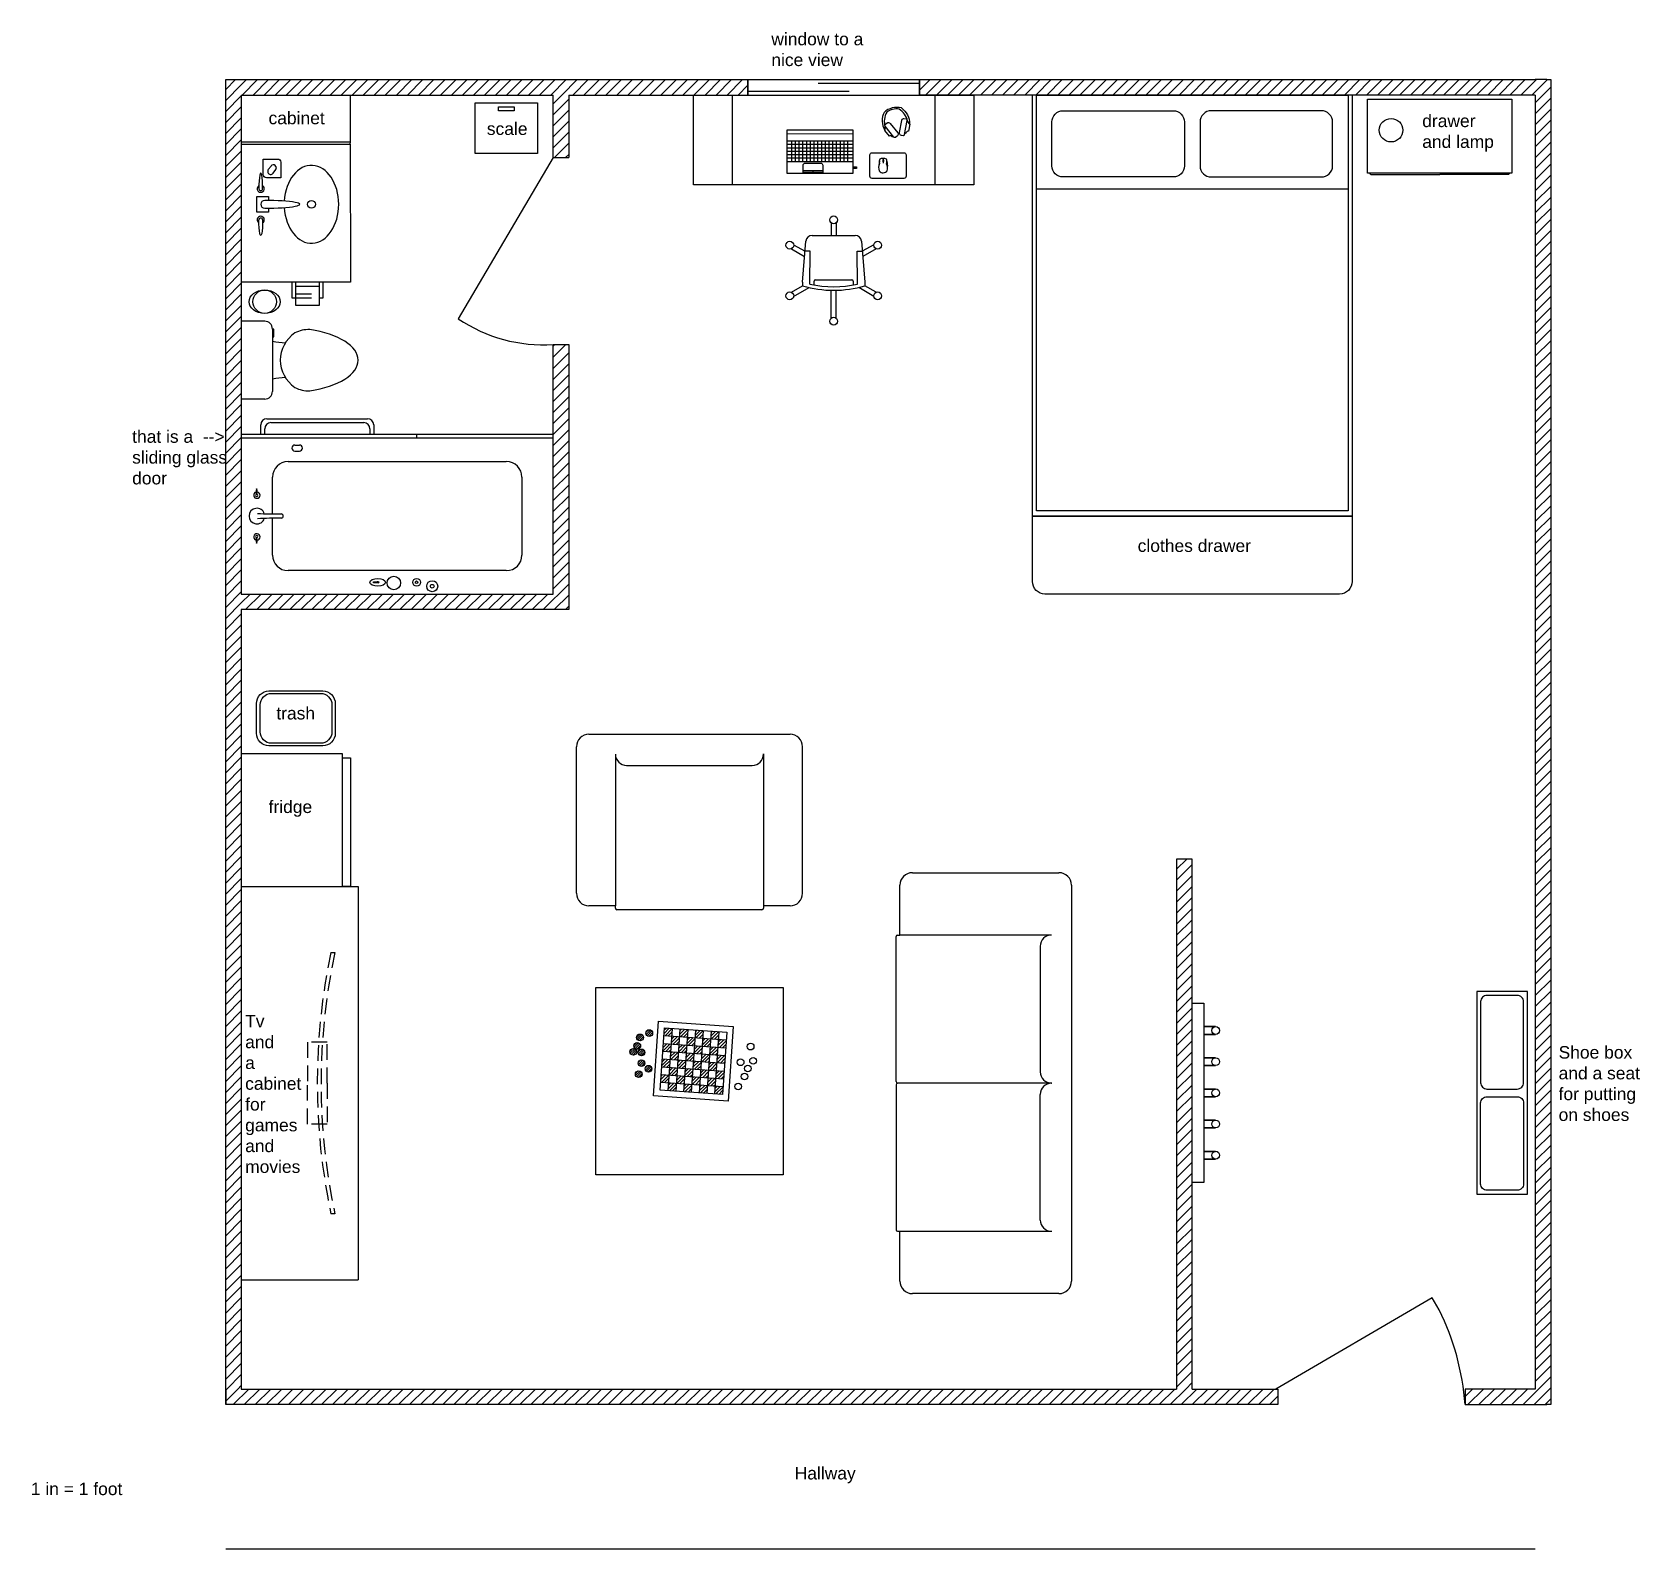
# Model space of a CAD drawing. Header units: inches. Extents: x 0.9 to 26.7, y -0.3 to 24.
import ezdxf

# ---------------------------------------------------------------- set-up
doc = ezdxf.new("R2010")
doc.units = ezdxf.units.IN
doc.header["$MEASUREMENT"] = 0
doc.linetypes.add('HIDDEN', pattern=[0.375, 0.25, -0.125])
for name, color, linetype in [('Hidden Lines', 2, 'HIDDEN'), ('Text', 7, 'Continuous'), ('Visible Lines', 1, 'Continuous')]:
    doc.layers.add(name, color=color, linetype=linetype)
doc.styles.get("Standard").update_dxf_attribs({"font": 'arial.ttf'})

# ---------------------------------------------------------------- blocks, each defined once
blk = doc.blocks.new('*U3')
at = {"layer": 'Visible Lines'}
blk.add_line((-0.53125, 0), (0.53125, 0), dxfattribs=at)
blk = doc.blocks.new('*U4')
at = {"layer": 'Visible Lines', "color": 0, "linetype": 'ByBlock', "lineweight": -2, "transparency": 16777216}
for p in [(0, 0.33), (0, 0.275), (0, 0.22), (0, 0.165), (0, 0.11), (0, 0.055), (0, 0)]:
    blk.add_blockref('*U3', p, dxfattribs=at)
blk = doc.blocks.new('*U5')
at = {"layer": 'Visible Lines'}
blk.add_line((0, 0.164), (0, -0.164), dxfattribs=at)
blk = doc.blocks.new('*U6')
at = {"layer": 'Visible Lines', "color": 0, "linetype": 'ByBlock', "lineweight": -2, "transparency": 16777216}
for p in [(0, 0), (0.06, 0), (0.12, 0), (0.18, 0), (0.24, 0), (0.3, 0), (0.36, 0), (0.42, 0), (0.48, 0), (0.54, 0), (0.6, 0), (0.66, 0), (0.72, 0), (0.78, 0), (0.84, 0), (0.9, 0)]:
    blk.add_blockref('*U5', p, dxfattribs=at)
blk = doc.blocks.new('*U12')
at = {"layer": 'Visible Lines'}
blk.add_line((0, 0.5), (0, -0.5), dxfattribs=at)
blk = doc.blocks.new('*U13')
at = {"layer": 'Visible Lines', "color": 0, "linetype": 'ByBlock', "lineweight": -2, "transparency": 16777216}
for p in [(0, 0), (0.125, 0), (0.25, 0), (0.375, 0), (0.5, 0), (0.625, 0), (0.75, 0)]:
    blk.add_blockref('*U12', p, dxfattribs=at)
blk = doc.blocks.new('*U14')
at = {"layer": 'Visible Lines'}
blk.add_line((-0.5, 0), (0.5, 0), dxfattribs=at)
blk = doc.blocks.new('*U15')
at = {"layer": 'Visible Lines', "color": 0, "linetype": 'ByBlock', "lineweight": -2, "transparency": 16777216}
for p in [(0, 0), (0, -0.125), (0, -0.25), (0, -0.375), (0, -0.5), (0, -0.625), (0, -0.75)]:
    blk.add_blockref('*U14', p, dxfattribs=at)

msp = doc.modelspace()

# ---------------------------------------------------------------- hatches: boundary and pattern name
at = {"layer": 'Visible Lines'}
h = msp.add_hatch(dxfattribs=at)
h.set_pattern_fill('ANSI31', color=256)
h.paths.add_polyline_path([(4.25, 23.25), (4, 23.25), (4, 2.25), (4.25, 2.25)])
h.paths.add_polyline_path([(2.44, 16.649), (4.063, 16.649), (4.063, 17.728), (2.44, 17.728)], flags=9)
h = msp.add_hatch(dxfattribs=at)
h.set_pattern_fill('ANSI31', color=256)
h.paths.add_polyline_path([(12.375, 23.25), (4.25, 23.25), (4.25, 23), (12.375, 23)])
h = msp.add_hatch(dxfattribs=at)
h.set_pattern_fill('ANSI31', color=256)
h.paths.add_polyline_path([(25, 23.25), (15.125, 23.25), (15.125, 23), (16, 23), (25, 23)])
h = msp.add_hatch(dxfattribs=at)
h.set_pattern_fill('ANSI31', color=256)
h.paths.add_polyline_path([(25.188, 23.25), (25, 23.25), (25, 23), (25, 2), (25.188, 2)], flags=17)
h.paths.add_polyline_path([(25.188, 23.25), (25, 23.25), (25, 2), (25.188, 2)], flags=17)
h.paths.add_polyline_path([(25.125, 6.309), (26.532, 6.309), (26.532, 7.725), (25.125, 7.725)], flags=9)
h = msp.add_hatch(dxfattribs=at)
h.set_pattern_fill('ANSI31', color=256)
h.paths.add_polyline_path([(25.25, 23.25), (25, 23.25), (25, 2), (25.25, 2)])
h = msp.add_hatch(dxfattribs=at)
h.set_pattern_fill('ANSI31', color=256)
h.paths.add_polyline_path([(9.5, 23), (9.25, 23), (9.25, 22), (9.5, 22)])
h.paths.add_polyline_path([(9.5, 19), (9.25, 19), (9.25, 15), (4.25, 15), (4.25, 14.75), (9.5, 14.75)])
h = msp.add_hatch(dxfattribs=at)
h.set_pattern_fill('ANSI31', color=256)
h.paths.add_polyline_path([(19.5, 10.75), (19.25, 10.75), (19.25, 2.25), (19.5, 2.25)])
h = msp.add_hatch(dxfattribs=at)
h.set_pattern_fill('ANSI31', color=256, scale=0.2)
h.set_pattern_definition([(45, (-1.449176, 0.304926), (-0.01767767, 0.01767767), [])])
h.paths.add_polyline_path([(10.847, 7.959, 1), (10.739, 7.959, 1)])
h = msp.add_hatch(dxfattribs=at)
h.set_pattern_fill('ANSI31', color=256, scale=0.3)
h.paths.add_polyline_path([(11.161, 8.033), (11.036, 8.042), (11.027, 7.917), (11.152, 7.909)])
h.paths.add_polyline_path([(11.41, 8.016), (11.285, 8.025), (11.277, 7.9), (11.401, 7.891)])
h.paths.add_polyline_path([(11.659, 7.999), (11.535, 8.007), (11.526, 7.883), (11.651, 7.874)])
h.paths.add_polyline_path([(11.909, 7.982), (11.784, 7.99), (11.776, 7.866), (11.9, 7.857)])
h.paths.add_polyline_path([(11.277, 7.9), (11.152, 7.909), (11.143, 7.784), (11.268, 7.775)])
h.paths.add_polyline_path([(11.526, 7.883), (11.401, 7.891), (11.393, 7.767), (11.517, 7.758)])
h.paths.add_polyline_path([(11.776, 7.866), (11.651, 7.874), (11.642, 7.749), (11.767, 7.741)])
h.paths.add_polyline_path([(12.025, 7.848), (11.9, 7.857), (11.892, 7.732), (12.016, 7.724)])
h.paths.add_polyline_path([(11.143, 7.784), (11.019, 7.792), (11.01, 7.668), (11.135, 7.659)])
h.paths.add_polyline_path([(11.393, 7.767), (11.268, 7.775), (11.259, 7.651), (11.384, 7.642)])
h.paths.add_polyline_path([(11.642, 7.749), (11.517, 7.758), (11.509, 7.633), (11.634, 7.625)])
h.paths.add_polyline_path([(11.892, 7.732), (11.767, 7.741), (11.758, 7.616), (11.883, 7.608)])
h.paths.add_polyline_path([(12.008, 7.599), (11.883, 7.608), (11.874, 7.483), (11.999, 7.474)])
h.paths.add_polyline_path([(11.758, 7.616), (11.634, 7.625), (11.625, 7.5), (11.75, 7.491)])
h.paths.add_polyline_path([(11.509, 7.633), (11.384, 7.642), (11.376, 7.517), (11.5, 7.509)])
h.paths.add_polyline_path([(11.259, 7.651), (11.135, 7.659), (11.126, 7.534), (11.251, 7.526)])
h.paths.add_polyline_path([(11.126, 7.534), (11.001, 7.543), (10.993, 7.418), (11.118, 7.41)])
h.paths.add_polyline_path([(11.376, 7.517), (11.251, 7.526), (11.242, 7.401), (11.367, 7.392)])
h.paths.add_polyline_path([(11.625, 7.5), (11.5, 7.509), (11.492, 7.384), (11.616, 7.375)])
h.paths.add_polyline_path([(11.874, 7.483), (11.75, 7.491), (11.741, 7.367), (11.866, 7.358)])
h.paths.add_polyline_path([(11.991, 7.349), (11.866, 7.358), (11.857, 7.233), (11.982, 7.225)])
h.paths.add_polyline_path([(11.741, 7.367), (11.616, 7.375), (11.608, 7.251), (11.733, 7.242)])
h.paths.add_polyline_path([(11.492, 7.384), (11.367, 7.392), (11.358, 7.268), (11.483, 7.259)])
h.paths.add_polyline_path([(11.242, 7.401), (11.118, 7.41), (11.109, 7.285), (11.234, 7.276)])
h.paths.add_polyline_path([(11.109, 7.285), (10.984, 7.294), (10.976, 7.169), (11.1, 7.16)])
h.paths.add_polyline_path([(11.358, 7.268), (11.234, 7.276), (11.225, 7.152), (11.35, 7.143)])
h.paths.add_polyline_path([(11.608, 7.251), (11.483, 7.259), (11.474, 7.134), (11.599, 7.126)])
h.paths.add_polyline_path([(11.857, 7.233), (11.733, 7.242), (11.724, 7.117), (11.849, 7.109)])
h.paths.add_polyline_path([(11.973, 7.1), (11.849, 7.109), (11.84, 6.984), (11.965, 6.975)])
h.paths.add_polyline_path([(11.724, 7.117), (11.599, 7.126), (11.591, 7.001), (11.715, 6.993)])
h.paths.add_polyline_path([(11.474, 7.134), (11.35, 7.143), (11.341, 7.018), (11.466, 7.01)])
h.paths.add_polyline_path([(11.225, 7.152), (11.1, 7.16), (11.092, 7.036), (11.216, 7.027)])
h = msp.add_hatch(dxfattribs=at)
h.set_pattern_fill('ANSI31', color=256, scale=0.2)
h.set_pattern_definition([(45, (-1.642437, 0.098102), (-0.01767767, 0.01767767), [])])
h.paths.add_polyline_path([(10.653, 7.753, 1), (10.546, 7.753, 1)])
h = msp.add_hatch(dxfattribs=at)
h.set_pattern_fill('ANSI31', color=256, scale=0.2)
h.set_pattern_definition([(45, (-1.597573, 0.235985), (-0.01767767, 0.01767767), [])])
h.paths.add_polyline_path([(10.698, 7.89, 1), (10.591, 7.89, 1)])
h = msp.add_hatch(dxfattribs=at)
h.set_pattern_fill('ANSI31', color=256, scale=0.2)
h.set_pattern_definition([(45, (-1.704557, 0.00503), (-0.01767767, 0.01767767), [])])
h.paths.add_polyline_path([(10.591, 7.659, 1), (10.484, 7.659, 1)])
h = msp.add_hatch(dxfattribs=at)
h.set_pattern_fill('ANSI31', color=256, scale=0.2)
h.set_pattern_definition([(45, (-1.573415, -0.00531), (-0.01767767, 0.01767767), [])])
h.paths.add_polyline_path([(10.722, 7.649, 1), (10.615, 7.649, 1)])
h = msp.add_hatch(dxfattribs=at)
h.set_pattern_fill('ANSI31', color=256, scale=0.2)
h.set_pattern_definition([(45, (-1.573415, -0.177664), (-0.01767767, 0.01767767), [])])
h.paths.add_polyline_path([(10.722, 7.477, 1), (10.615, 7.477, 1)])
h = msp.add_hatch(dxfattribs=at)
h.set_pattern_fill('ANSI31', color=256, scale=0.2)
h.set_pattern_definition([(45, (-1.61897, -0.354153), (-0.01767767, 0.01767767), [])])
h.paths.add_polyline_path([(10.677, 7.3, 1), (10.569, 7.3, 1)])
h = msp.add_hatch(dxfattribs=at)
h.set_pattern_fill('ANSI31', color=256, scale=0.2)
h.set_pattern_definition([(45, (-1.46298, -0.267287), (-0.01767767, 0.01767767), [])])
h.paths.add_polyline_path([(10.833, 7.387, 1), (10.725, 7.387, 1)])
h = msp.add_hatch(dxfattribs=at)
h.set_pattern_fill('ANSI31', color=256)
h.paths.add_polyline_path([(20.875, 2.25), (4, 2.25), (4, 2), (20.875, 2)])
h = msp.add_hatch(dxfattribs=at)
h.set_pattern_fill('ANSI31', color=256)
h.paths.add_polyline_path([(25, 2.25), (23.875, 2.25), (23.875, 2), (25, 2)])

# ---------------------------------------------------------------- linework, layer by layer
at = {"layer": 'Hidden Lines'}
for p, q in [((5.125, 19.812), (5.5, 19.812)), ((5.125, 19.75), (5.5, 19.75)), ((5.688, 9.25), (5.75, 9.25)), ((5.625, 7.812), (5.312, 7.812)), ((5.312, 7.812), (5.312, 7.156)), ((5.625, 7.156), (5.625, 7.812)), ((5.312, 6.5), (5.312, 7.156)), ((5.625, 7.156), (5.625, 6.5)), ((5.625, 6.5), (5.312, 6.5)), ((5.75, 5.062), (5.688, 5.062))]:
    msp.add_line(p, q, dxfattribs=at)
for centre in [(15.555, 7.156), (15.617, 7.156)]:
    msp.add_arc(centre, 10.087, 168.0197, 191.9803, dxfattribs=at)
at = {"layer": 'Visible Lines'}
for p, q in [((4, 2.25), (4, 23.25)), ((4, 23.25), (4.25, 23.25)), ((4.25, 23.25), (12.375, 23.25)), ((12.375, 23.25), (15.125, 23.25)), ((15.125, 23.25), (25, 23.25)), ((15.125, 23), (15.125, 23.25)), ((25.188, 23.25), (25, 23.25)), ((25.188, 23.25), (25.25, 23.25)), ((25.25, 23.25), (25.25, 2)), ((4.25, 23), (9.25, 23)), ((4.25, 23), (4.25, 15)), ((6, 22.25), (6, 23)), ((9.25, 22), (9.25, 23)), ((9.5, 23), (9.5, 22)), ((9.5, 23), (11.5, 23)), ((12.125, 21.562), (12.125, 23)), ((12.375, 23.062), (14, 23.062)), ((15.125, 23.188), (13.5, 23.188)), ((25, 23), (15.125, 23)), ((15.375, 21.562), (15.375, 23)), ((16.938, 16.25), (16.938, 23)), ((17, 23), (22, 23)), ((17, 16.333), (17, 23)), ((22, 23), (22, 16.333)), ((22.062, 23), (22.062, 16.25)), ((25, 23), (25, 2.25)), ((14.566, 22.432), (14.637, 22.342)), ((14.571, 22.479), (14.576, 22.505)), ((14.943, 22.574), (14.927, 22.594)), ((14.971, 22.535), (14.951, 22.422)), ((4.25, 22.25), (6, 22.25)), ((4.25, 22.215), (5.998, 22.215)), ((5.998, 22.215), (6, 22.25)), ((5.998, 22.215), (6, 20)), ((13, 22.384), (14.062, 22.38)), ((14.685, 22.337), (14.711, 22.336)), ((14.912, 22.395), (14.889, 22.381)), ((9.25, 22), (7.729, 19.414)), ((9.25, 22), (9.5, 22)), ((14.482, 21.942), (14.472, 21.861)), ((14.537, 21.961), (14.537, 21.935)), ((14.542, 21.986), (14.542, 21.966)), ((14.542, 21.929), (14.542, 21.912)), ((14.548, 21.961), (14.548, 21.935)), ((14.603, 21.942), (14.612, 21.861)), ((4.683, 21.806), (4.727, 21.864)), ((4.759, 21.748), (4.803, 21.806)), ((13.259, 21.793), (13.575, 21.793)), ((13.417, 21.793), (13.417, 21.762)), ((22.362, 21.727), (23.469, 21.727)), ((24.576, 21.727), (23.469, 21.727)), ((17, 21.5), (22, 21.5)), ((13.712, 20.95), (13.712, 20.75)), ((13.788, 20.95), (13.788, 20.75)), ((13.25, 20), (13.305, 20.658)), ((13.405, 20.75), (14.095, 20.75)), ((14.195, 20.658), (14.25, 20)), ((13.071, 20.536), (13.284, 20.413)), ((13.108, 20.602), (13.291, 20.496)), ((13.375, 20.496), (13.291, 20.496)), ((13.368, 19.97), (13.375, 20.496)), ((14.132, 19.97), (14.125, 20.5)), ((14.125, 20.5), (14.209, 20.496)), ((14.392, 20.602), (14.209, 20.496)), ((14.429, 20.536), (14.216, 20.413)), ((6, 20), (4.25, 20)), ((5.062, 20), (5.062, 19.75)), ((5.125, 19.75), (5.125, 20)), ((5.125, 19.938), (5.5, 19.938)), ((5.5, 20), (5.5, 19.75)), ((5.5, 19.938), (5.5, 19.625)), ((5.562, 19.75), (5.562, 20)), ((13.071, 19.839), (13.25, 19.942)), ((13.108, 19.773), (13.359, 19.914)), ((13.25, 20), (13.25, 19.942)), ((13.437, 19.956), (13.438, 20.019)), ((13.457, 20.038), (14.043, 20.038)), ((13.712, 19.425), (13.71, 19.871)), ((13.788, 19.425), (13.787, 19.871)), ((14.062, 20.019), (14.062, 19.956)), ((14.392, 19.773), (14.152, 19.917)), ((14.25, 20), (14.25, 19.942)), ((14.429, 19.839), (14.25, 19.942)), ((5.062, 19.75), (5.125, 19.75)), ((5.125, 19.625), (5.125, 19.75)), ((5.5, 19.625), (5.125, 19.625)), ((5.5, 19.75), (5.562, 19.75)), ((4.625, 19.375), (4.25, 19.375)), ((4.75, 19.25), (4.75, 18.25)), ((4.77, 19.25), (4.75, 19.25)), ((4.75, 19.125), (4.77, 19.125)), ((4.77, 19.125), (4.77, 19.25)), ((9.25, 15), (9.25, 19)), ((9.25, 19), (9.5, 19)), ((9.5, 19), (9.5, 14.75)), ((4.625, 18.125), (4.25, 18.125)), ((4.662, 17.812), (6.275, 17.812)), ((4.25, 17.562), (9.25, 17.562)), ((4.562, 17.562), (4.562, 17.712)), ((4.625, 17.562), (4.625, 17.65)), ((4.725, 17.75), (6.213, 17.75)), ((6.312, 17.65), (6.312, 17.562)), ((6.375, 17.712), (6.375, 17.562)), ((7.062, 17.562), (7.062, 17.5)), ((9.25, 17.5), (4.25, 17.5)), ((5.108, 17.388), (5.182, 17.388)), ((5.108, 17.293), (5.182, 17.293)), ((5, 17.125), (8.5, 17.125)), ((4.75, 16.284), (4.75, 16.875)), ((8.75, 16.875), (8.75, 15.625)), ((22.062, 16.25), (16.938, 16.25)), ((22, 16.333), (17, 16.333)), ((4.75, 15.625), (4.75, 16.216)), ((8.5, 15.375), (5, 15.375)), ((4.25, 15), (9.25, 15)), ((9.5, 14.75), (4.25, 14.75)), ((4.25, 14.75), (4.25, 2.25)), ((9.825, 12.75), (10.25, 12.75)), ((10.25, 12.75), (13.05, 12.75)), ((9.625, 10.2), (9.625, 12.55)), ((10.25, 12.43), (10.25, 10)), ((12.625, 12.43), (12.625, 12.438)), ((12.625, 12.43), (12.625, 12.438)), ((12.625, 12.438), (12.625, 9.963)), ((13.25, 10.2), (13.25, 12.55)), ((10.43, 12.25), (12.445, 12.25)), ((19.5, 10.75), (19.25, 10.75)), ((19.25, 10.75), (19.25, 2.25)), ((19.5, 2.25), (19.5, 10.75)), ((14.812, 9.531), (14.812, 10.331)), ((15.012, 10.531), (17.363, 10.531)), ((17.562, 10.331), (17.562, 9.531)), ((4.25, 10.312), (6.125, 10.312)), ((6.125, 10.312), (6.125, 4)), ((10.25, 10), (9.825, 10)), ((10.25, 9.963), (10.25, 10)), ((12.6, 9.938), (10.275, 9.938)), ((13.05, 10), (12.625, 10)), ((14.75, 7.181), (14.75, 9.506)), ((14.775, 9.531), (14.812, 9.531)), ((17.242, 9.531), (14.812, 9.531)), ((17.062, 9.351), (17.062, 7.336)), ((17.562, 9.531), (17.562, 3.981)), ((19.5, 8.438), (19.688, 8.438)), ((19.688, 8.438), (19.688, 5.562)), ((14.75, 7.131), (14.75, 4.806)), ((17.25, 7.156), (14.775, 7.156)), ((17.062, 4.961), (17.062, 6.976)), ((17.242, 7.156), (17.25, 7.156)), ((17.242, 7.156), (17.25, 7.156)), ((19.688, 5.562), (19.5, 5.562)), ((14.775, 4.781), (14.812, 4.781)), ((14.812, 3.981), (14.812, 4.781)), ((14.812, 4.781), (17.25, 4.781)), ((4.25, 4), (6.125, 4)), ((17.363, 3.781), (15.012, 3.781)), ((23.349, 3.715), (20.842, 2.25)), ((23.461, 3.521), (23.349, 3.715)), ((23.349, 3.715), (23.349, 3.715)), ((4, 2.25), (4, 2)), ((4, 2), (4, 2.25)), ((4.25, 2.25), (19.25, 2.25)), ((19.5, 2.25), (20.875, 2.25)), ((20.875, 2.25), (20.875, 2)), ((25, 2.25), (23.875, 2.25)), ((23.875, 2.25), (23.875, 2)), ((20.875, 2), (4, 2)), ((23.875, 2), (25, 2)), ((25, 2), (25.188, 2)), ((25.25, 2), (25.188, 2)), ((4, -0.312), (25, -0.312))]:
    msp.add_line(p, q, dxfattribs=at)
for points in [[(12.375, 23), (12.375, 23), (12.375, 23.25), (12.375, 23.25)], [(15.125, 23), (15.125, 23), (15.125, 23.25), (15.125, 23.25)], [(11.5, 23), (16, 23), (16, 21.562), (11.5, 21.562)], [(8, 22.875), (9, 22.875), (9, 22.062), (8, 22.062)], [(8.375, 22.812), (8.625, 22.812), (8.625, 22.75), (8.375, 22.75)], [(22.312, 22.938), (24.625, 22.938), (24.625, 21.75), (22.312, 21.75)], [(13, 21.75), (14.062, 21.75), (14.062, 22.438), (13, 22.438)], [(14.062, 21.849), (14.115, 21.849), (14.115, 21.822), (14.062, 21.822)], [(4.25, 10.312), (5.875, 10.312), (5.875, 12.438), (4.25, 12.438)], [(5.875, 12.375), (6, 12.375), (6, 10.312), (5.875, 10.312)], [(9.938, 8.688), (12.938, 8.688), (12.938, 5.688), (9.938, 5.688)], [(24.875, 8.625), (24.062, 8.625), (24.062, 5.375), (24.875, 5.375)], [(10.943, 8.148), (12.14, 8.066), (12.058, 6.869), (10.86, 6.951)], [(11.036, 8.042), (12.034, 7.973), (11.965, 6.975), (10.967, 7.044)], [(19.688, 8.062), (19.875, 8.062), (19.875, 8.062), (19.688, 8.062)], [(19.688, 7.938), (19.875, 7.938), (19.875, 7.938), (19.688, 7.938)], [(19.688, 7.562), (19.875, 7.562), (19.875, 7.562), (19.688, 7.562)], [(19.688, 7.438), (19.875, 7.438), (19.875, 7.438), (19.688, 7.438)], [(19.688, 7.062), (19.875, 7.062), (19.875, 7.062), (19.688, 7.062)], [(19.688, 6.938), (19.875, 6.938), (19.875, 6.938), (19.688, 6.938)], [(19.688, 6.562), (19.875, 6.562), (19.875, 6.562), (19.688, 6.562)], [(19.688, 6.438), (19.875, 6.438), (19.875, 6.438), (19.688, 6.438)], [(19.688, 6.062), (19.875, 6.062), (19.875, 6.062), (19.688, 6.062)], [(19.688, 5.938), (19.875, 5.938), (19.875, 5.938), (19.688, 5.938)]]:
    msp.add_lwpolyline(points, close=True, dxfattribs=at)
for points in [[(17.43, 22.75), (19.195, 22.75, -0.414214), (19.375, 22.57), (19.375, 21.867, -0.414214), (19.195, 21.688), (17.43, 21.688, -0.414214), (17.25, 21.867), (17.25, 22.57, -0.414214)], [(21.57, 22.75), (19.805, 22.75, 0.414214), (19.625, 22.57), (19.625, 21.867, 0.414214), (19.805, 21.688), (21.57, 21.688, 0.414214), (21.75, 21.867), (21.75, 22.57, 0.414214)], [(14.655, 22.548), (14.777, 22.395, -0.414214), (14.772, 22.346), (14.746, 22.325, -0.414214), (14.717, 22.328), (14.576, 22.505, -0.414214), (14.579, 22.533), (14.605, 22.554, -0.414214)], [(14.837, 22.595), (14.802, 22.401, 0.414214), (14.831, 22.361), (14.864, 22.355, 0.414214), (14.887, 22.371), (14.927, 22.594, 0.414214), (14.91, 22.617), (14.877, 22.623, 0.414214)], [(4.602, 21.976), (4.834, 21.976, -0.414214), (4.884, 21.926), (4.884, 21.677), (4.652, 21.677, -0.414214), (4.602, 21.727)], [(14.365, 22.077), (14.875, 22.077, -0.414214), (14.91, 22.042), (14.91, 21.7, -0.414214), (14.875, 21.665), (14.365, 21.665, -0.414214), (14.33, 21.7), (14.33, 22.042, -0.414214)], [(13.294, 21.91), (13.54, 21.91, -0.414214), (13.575, 21.875), (13.575, 21.762), (13.259, 21.762), (13.259, 21.875, -0.414214)], [(16.938, 16.25), (22.062, 16.25), (22.062, 15.2, -0.414214), (21.863, 15), (17.137, 15, -0.414214), (16.938, 15.2)], [(4.694, 13.445), (5.557, 13.445, -0.414214), (5.757, 13.245), (5.757, 12.766, -0.414214), (5.557, 12.566), (4.694, 12.566, -0.414214), (4.494, 12.766), (4.494, 13.245, -0.414214)], [(4.737, 13.406), (5.521, 13.406, -0.414214), (5.703, 13.224), (5.703, 12.788, -0.414214), (5.521, 12.606), (4.737, 12.606, -0.414214), (4.555, 12.788), (4.555, 13.224, -0.414214)], [(24.225, 7.062), (24.712, 7.062, 0.414214), (24.812, 7.162), (24.812, 8.463, 0.414214), (24.712, 8.562), (24.225, 8.562, 0.414214), (24.125, 8.463), (24.125, 7.162, 0.414214)], [(24.225, 6.938), (24.712, 6.938, -0.414214), (24.812, 6.838), (24.812, 5.537, -0.414214), (24.712, 5.438), (24.225, 5.438, -0.414214), (24.125, 5.537), (24.125, 6.838, -0.414214)]]:
    msp.add_lwpolyline(points, format="xyb", close=True, dxfattribs=at)
for points in [[(4.688, 21.188), (4.688, 21.125), (4.5, 21.125), (4.5, 21.375), (4.688, 21.375), (4.688, 21.312)], [(6.424, 15.181), (6.369, 15.181), (6.369, 15.193), (6.423, 15.193)]]:
    msp.add_lwpolyline(points, dxfattribs=at)
for centre, radius in [((22.688, 22.438), 0.188), ((5.375, 21.25), 0.0625), ((13.75, 21), 0.0625), ((13.046, 20.594), 0.0625), ((14.454, 20.594), 0.0625), ((4.625, 19.688), 0.188), ((13.046, 19.781), 0.0625), ((14.454, 19.781), 0.0625), ((13.75, 19.375), 0.0625), ((6.696, 15.177), 0.109), ((7.062, 15.188), 0.0625), ((7.312, 15.125), 0.0884), ((6.438, 15.188), 0.0151), ((7.062, 15.188), 0.021), ((7.312, 15.125), 0.0299), ((10.793, 7.959), 0.0538), ((19.875, 8), 0.0625), ((10.6, 7.753), 0.0538), ((10.644, 7.89), 0.0538), ((12.418, 7.742), 0.0538), ((10.537, 7.659), 0.0538), ((10.669, 7.649), 0.0538), ((10.669, 7.477), 0.0538), ((12.257, 7.491), 0.0538), ((12.457, 7.513), 0.0538), ((19.875, 7.5), 0.0625), ((10.623, 7.3), 0.0538), ((10.779, 7.387), 0.0538), ((12.32, 7.263), 0.0538), ((12.374, 7.391), 0.0538), ((12.217, 7.102), 0.0538), ((19.875, 7), 0.0625), ((19.875, 6.5), 0.0625), ((19.875, 6), 0.0625)]:
    msp.add_circle(centre, radius, dxfattribs=at)
for centre, radius, start, end in [((14.764, 22.5), 0.304, 76.0457, 132.5115), ((14.842, 22.58), 0.281, 148.7106, 197.6461), ((14.761, 22.513), 0.266, 81.8842, 126.6729), ((14.657, 22.533), 0.281, 10.911, 59.8466), ((14.545, 22.458), 0.0336, 308.6617, 38.6617), ((14.977, 22.568), 0.0336, 169.8955, 259.8955), ((14.658, 22.316), 0.0336, 38.6617, 128.6617), ((14.945, 22.389), 0.0336, 79.8955, 169.8955), ((14.542, 21.961), 0.00571, 0, 180), ((14.542, 21.935), 0.00571, 180, 0), ((4.721, 21.777), 0.0479, 142.5154, 322.5154), ((4.765, 21.835), 0.0479, 322.5154, 142.5154), ((14.542, 21.836), 0.0807, 219.6299, 324.1244), ((22.339, 21.727), 0.0228, 0, 90), ((24.598, 21.727), 0.0228, 90, 180), ((4.562, 21.5), 0.0576, 120.7097, 59.2903), ((4.562, 21.5), 0.03, 180, 0), ((4.625, 21.25), 0.0625, 90, 270), ((4.562, 21), 0.0576, 300.7097, 239.2903), ((4.562, 21), 0.03, 0, 180), ((13.405, 20.65), 0.1, 90, 175.2364), ((14.095, 20.65), 0.1, 4.7636, 90), ((13.75, 21.646), 1.775, 253.6389, 286.3611), ((13.75, 21.703), 1.775, 257.5826, 282.4174), ((13.457, 20.019), 0.019, 90, 180), ((14.043, 20.019), 0.019, 0, 90), ((4.625, 19.25), 0.125, 0, 90), ((9.097, 21.438), 2.442, 235.9395, 273.595), ((5.33, 18.75), 0.491, 88.0538, 116.799), ((5.009, 20.319), 1.291, 258.4471, 267.7641), ((5.009, 17.181), 1.291, 92.2359, 101.5529), ((5.33, 18.75), 0.491, 243.201, 271.9462), ((4.625, 18.25), 0.125, 270, 0), ((4.662, 17.712), 0.1, 90, 180), ((6.275, 17.712), 0.1, 0, 90), ((4.725, 17.65), 0.1, 90, 180), ((6.213, 17.65), 0.1, 0, 90), ((5.108, 17.341), 0.0479, 90, 270), ((5.182, 17.341), 0.0479, 270, 90), ((5, 16.875), 0.25, 90, 180), ((8.5, 16.875), 0.25, 0, 90), ((4.5, 16.585), 0.0506, 105.544, 83.2401), ((4.496, 16.581), 0.0179, 107.865, 72.135), ((4.627, 16.633), 0.14, 158.4848, 194.2147), ((4.366, 16.633), 0.14, 345.7853, 21.5152), ((4.5, 16.25), 0.125, 17.3717, 342.6283), ((4.839, 22.671), 6.387, 267.0691, 270.4931), ((4.89, 16.25), 0.0341, 277.4977, 82.5023), ((4.839, 9.829), 6.387, 89.5069, 92.9309), ((4.5, 15.915), 0.0506, 276.7599, 254.456), ((4.496, 15.919), 0.0179, 287.865, 252.135), ((4.627, 15.867), 0.14, 165.7853, 201.5152), ((4.366, 15.867), 0.14, 338.4848, 14.2147), ((5, 15.625), 0.25, 180, 270), ((8.5, 15.625), 0.25, 270, 0), ((9.825, 12.55), 0.2, 90, 180), ((13.05, 12.55), 0.2, 0, 90), ((10.43, 12.43), 0.18, 180, 270), ((12.445, 12.43), 0.18, 270, 0), ((15.012, 10.331), 0.2, 90, 180), ((17.363, 10.331), 0.2, 0, 90), ((9.825, 10.2), 0.2, 180, 270), ((13.05, 10.2), 0.2, 270, 0), ((10.275, 9.963), 0.025, 180, 270), ((12.6, 9.963), 0.025, 270, 0), ((14.775, 9.506), 0.025, 90, 180), ((17.242, 9.351), 0.18, 90, 180), ((17.242, 7.336), 0.18, 180, 270), ((14.775, 7.181), 0.025, 180, 270), ((14.775, 7.131), 0.025, 90, 180), ((17.242, 6.976), 0.18, 90, 180), ((17.242, 4.961), 0.18, 180, 270), ((14.775, 4.806), 0.025, 180, 270), ((15.012, 3.981), 0.2, 180, 270), ((17.363, 3.981), 0.2, 270, 0), ((19.753, 1.695), 4.133, 4.2381, 26.2274)]:
    msp.add_arc(centre, radius, start, end, dxfattribs=at)
for centre, major_axis, ratio, start_param, end_param in [((14.823, 22.567), (0.196, -0.242), 0.917019, 3.523469, 4.526316), ((14.542, 21.935), (0, -0.0919), 0.661235, 4.24696, 5.06527), ((14.542, 21.935), (0.0904, 0), 0.570763, 7.209542, 8.498421), ((14.542, 21.935), (0, -0.0919), 0.661235, 7.468714, 8.319411), ((4.562, 21.5), (0, 0.25), 0.12, 4.712389, 7.853982), ((5.375, 21.25), (0, -0.625), 0.7, 4.795453, 10.912511), ((14.542, 21.836), (-0.003, 0.105), 0.690484, 7.142606, 8.344989), ((14.542, 21.836), (-0.003, 0.105), 0.690484, 4.221381, 5.344661), ((4.625, 21.25), (-0.562, 0), 0.111111, 1.570796, 4.712389), ((5.5, 18.75), (-0.625, 0), 0.897786, 5.387986, 7.178384), ((5, 18.75), (-1.125, 0), 0.458123, 1.884331, 4.398854)]:
    msp.add_ellipse(centre, major_axis=major_axis, ratio=ratio, start_param=start_param, end_param=end_param, dxfattribs=at)
at = {"layer": 'Visible Lines', "extrusion": (0, 0, -1)}
for centre, major_axis, ratio, start_param, end_param in [((14.68, 22.53), (-0.057, -0.306), 0.917019, 3.523469, 4.526316), ((4.562, 21), (0, -0.25), 0.12, 4.712389, 7.853982)]:
    msp.add_ellipse(centre, major_axis=major_axis, ratio=ratio, start_param=start_param, end_param=end_param, dxfattribs=at)
at = {"layer": 'Visible Lines'}
for centre, major_axis, ratio in [((4.625, 19.688), (-0.25, 0), 0.75), ((6.438, 15.188), (0.125, 0), 0.5)]:
    msp.add_ellipse(centre, major_axis=major_axis, ratio=ratio, dxfattribs=at)

# ---------------------------------------------------------------- block references
for name, p in [('*U4', (13.531, 21.938)), ('*U6', (13.072, 22.103))]:
    msp.add_blockref(name, p, dxfattribs=at)
at = {"layer": 'Visible Lines', "rotation": 356.0548137709625}
for name, p in [('*U13', (11.126, 7.534)), ('*U15', (11.526, 7.883))]:
    msp.add_blockref(name, p, dxfattribs=at)

# ---------------------------------------------------------------- texts
at = {"layer": 'Text', "char_height": 0.2, "attachment_point": 1}
for s, width, insert in [('window to a nice view', 1.6875, (12.75, 24)), ('cabinet', 1.07486, (4.687, 22.734)), ('drawer and lamp', 1.25, (23.188, 22.688)), ('scale', 0.4375, (8.188, 22.562)), ('that is a  -->\\Psliding glass door', 1.5625, (2.5, 17.625)), ('clothes drawer', 2, (18.625, 15.875)), ('trash', 0.6875, (4.812, 13.188)), ('fridge', 0.75, (4.688, 11.688)), ('Tv and a cabinet for games and movies', 0.5, (4.312, 8.25)), ('Shoe box and a seat for putting on shoes', 1.5, (25.375, 7.75)), ('Hallway', 4, (13.125, 1))]:
    msp.add_mtext_dynamic_manual_height_columns(s, width=width, gutter_width=1, heights=[0], dxfattribs=dict(at, insert=insert))
at = {"layer": 'Visible Lines', "insert": (0.875, 0.75), "char_height": 0.2, "attachment_point": 1}
msp.add_mtext_dynamic_manual_height_columns('1 in = 1 foot', width=3.125, gutter_width=1, heights=[0], dxfattribs=at)

doc.saveas('drawing.dxf')
